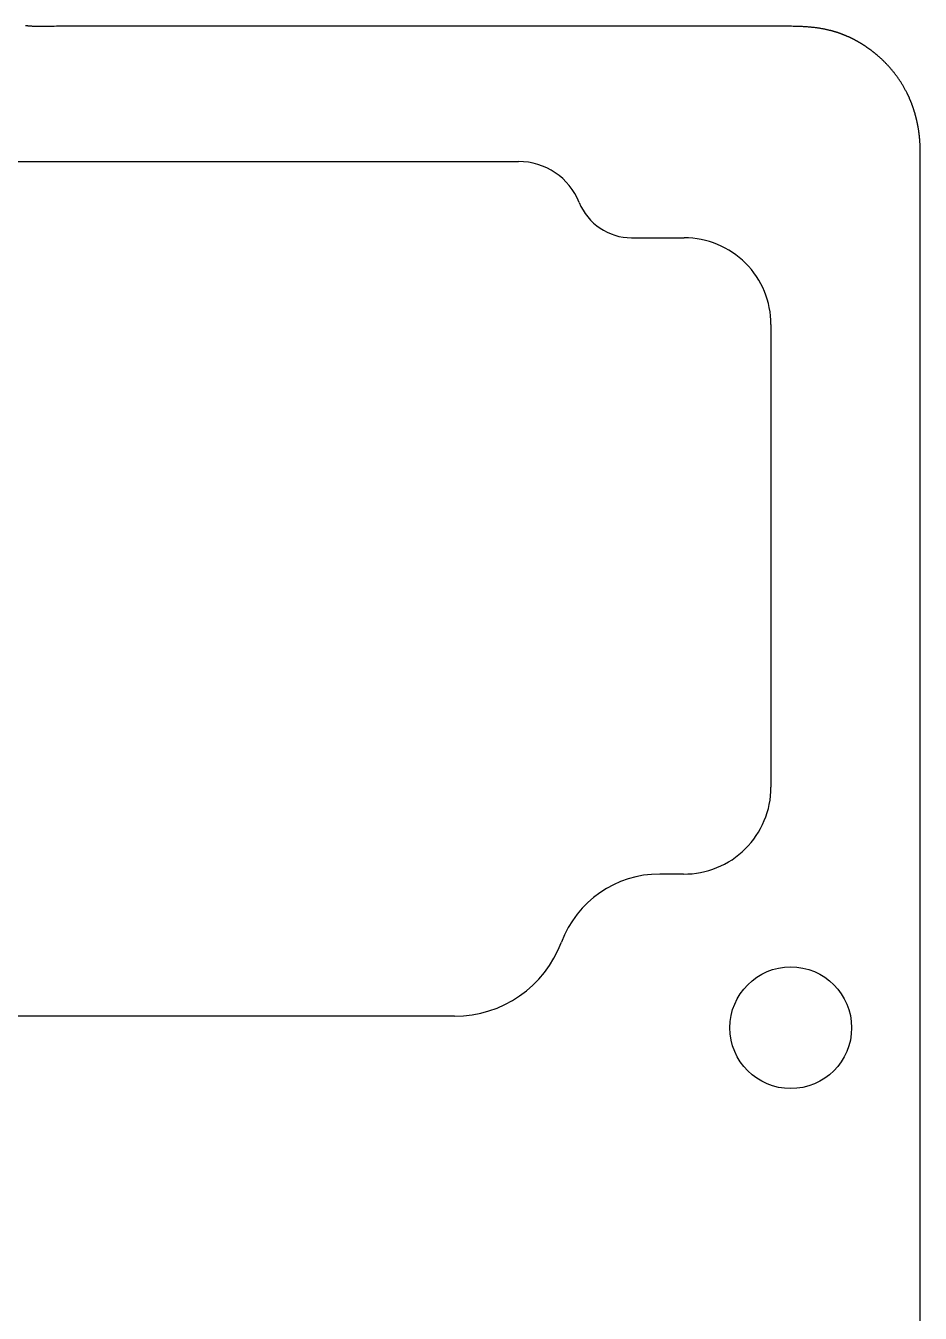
# Model space of a CAD drawing. Header units: millimetres. Extents: x -9 to 276, y -90 to 14.
# Drawn here: x 261 to 275.7, y -11.89 to 9.26 of the extents above; entities that cross this region are included whole.
import ezdxf

# ---------------------------------------------------------------- set-up
doc = ezdxf.new("R2010")
doc.units = ezdxf.units.MM
doc.layers.add('BLACK', color=7, linetype='CONTINUOUS')

msp = doc.modelspace()

# ---------------------------------------------------------------- linework, layer by layer
at = {"layer": 'BLACK', "linetype": 'Continuous'}
for p, q in [((261.005352, 9.25762), (260.999419, 9.258322)), ((261.011291, 9.25694), (261.005352, 9.25762)), ((261.017238, 9.256283), (261.011291, 9.25694)), ((261.02319, 9.255648), (261.017238, 9.256283)), ((261.029149, 9.255034), (261.02319, 9.255648)), ((261.035114, 9.254441), (261.029149, 9.255034)), ((261.041085, 9.253869), (261.035114, 9.254441)), ((261.047062, 9.253318), (261.041085, 9.253869)), ((261.053045, 9.252787), (261.047062, 9.253318)), ((261.059034, 9.252276), (261.053045, 9.252787)), ((261.065029, 9.251785), (261.059034, 9.252276)), ((261.077034, 9.250861), (261.065029, 9.251785)), ((261.089062, 9.250012), (261.077034, 9.250861)), ((261.10111, 9.249236), (261.089062, 9.250012)), ((261.113179, 9.248531), (261.10111, 9.249236)), ((261.125267, 9.247894), (261.113179, 9.248531)), ((261.137373, 9.247323), (261.125267, 9.247894)), ((261.149497, 9.246816), (261.137373, 9.247323)), ((261.161638, 9.24637), (261.149497, 9.246816)), ((261.173795, 9.245983), (261.161638, 9.24637)), ((261.185967, 9.245652), (261.173795, 9.245983)), ((261.198154, 9.245376), (261.185967, 9.245652)), ((261.210355, 9.245151), (261.198154, 9.245376)), ((261.222569, 9.244976), (261.210355, 9.245151)), ((261.234795, 9.244848), (261.222569, 9.244976)), ((261.247033, 9.244765), (261.234795, 9.244848)), ((261.259281, 9.244724), (261.247033, 9.244765)), ((261.271539, 9.244723), (261.259281, 9.244724)), ((261.283806, 9.244759), (261.271539, 9.244723)), ((261.296081, 9.244831), (261.283806, 9.244759)), ((261.308364, 9.244936), (261.296081, 9.244831)), ((261.320654, 9.245072), (261.308364, 9.244936)), ((261.332949, 9.245236), (261.320654, 9.245072)), ((261.34525, 9.245425), (261.332949, 9.245236)), ((261.357555, 9.245638), (261.34525, 9.245425)), ((261.369864, 9.245873), (261.357555, 9.245638)), ((261.394489, 9.246395), (261.369864, 9.245873)), ((261.419118, 9.246974), (261.394489, 9.246395)), ((261.443747, 9.24759), (261.419118, 9.246974)), ((261.468367, 9.248225), (261.443747, 9.24759)), ((261.510084, 9.24929), (261.468367, 9.248225)), ((261.539849, 9.25), (261.510084, 9.24929)), ((261.560964, 9.250459), (261.539849, 9.25)), ((261.582055, 9.250878), (261.560964, 9.250459)), ((261.603124, 9.251259), (261.582055, 9.250878)), ((261.624172, 9.251603), (261.603124, 9.251259)), ((261.645198, 9.251911), (261.624172, 9.251603)), ((261.666205, 9.252185), (261.645198, 9.251911)), ((261.687192, 9.252425), (261.666205, 9.252185)), ((261.70816, 9.252633), (261.687192, 9.252425)), ((261.72911, 9.252811), (261.70816, 9.252633)), ((261.750043, 9.252959), (261.72911, 9.252811)), ((261.77096, 9.25308), (261.750043, 9.252959)), ((261.791861, 9.253173), (261.77096, 9.25308)), ((261.812747, 9.25324), (261.791861, 9.253173)), ((261.833619, 9.253284), (261.812747, 9.25324)), ((261.854477, 9.253304), (261.833619, 9.253284)), ((261.875323, 9.253303), (261.854477, 9.253304)), ((261.916979, 9.25324), (261.875323, 9.253303)), ((261.958594, 9.253106), (261.916979, 9.25324)), ((262.000172, 9.25291), (261.958594, 9.253106)), ((262.041721, 9.252663), (262.000172, 9.25291)), ((262.083246, 9.252375), (262.041721, 9.252663)), ((262.124752, 9.252057), (262.083246, 9.252375)), ((262.207736, 9.251368), (262.124752, 9.252057)), ((262.261691, 9.250916), (262.207736, 9.251368)), ((262.329344, 9.250383), (262.261691, 9.250916)), ((262.385378, 9.25), (262.329344, 9.250383)), ((262.427109, 9.249763), (262.385378, 9.25)), ((262.468864, 9.249568), (262.427109, 9.249763)), ((262.510641, 9.249411), (262.468864, 9.249568)), ((262.55244, 9.249291), (262.510641, 9.249411)), ((262.594258, 9.249203), (262.55244, 9.249291)), ((262.636094, 9.249146), (262.594258, 9.249203)), ((262.677945, 9.249116), (262.636094, 9.249146)), ((262.719812, 9.249111), (262.677945, 9.249116)), ((262.761691, 9.249128), (262.719812, 9.249111)), ((262.803581, 9.249165), (262.761691, 9.249128)), ((262.88739, 9.249285), (262.803581, 9.249165)), ((262.971224, 9.249449), (262.88739, 9.249285)), ((263.055071, 9.249635), (262.971224, 9.249449)), ((263.12067, 9.249782), (263.055071, 9.249635)), ((263.230907, 9.25), (263.12067, 9.249782)), ((263.320306, 9.250126), (263.230907, 9.25)), ((263.409679, 9.250205), (263.320306, 9.250126)), ((263.499028, 9.250245), (263.409679, 9.250205)), ((263.588358, 9.250253), (263.499028, 9.250245)), ((263.677673, 9.250233), (263.588358, 9.250253)), ((263.766976, 9.250195), (263.677673, 9.250233)), ((263.945563, 9.250084), (263.766976, 9.250195)), ((264.076435, 9.25), (263.945563, 9.250084)), ((264.243115, 9.249918), (264.076435, 9.25)), ((264.409812, 9.249865), (264.243115, 9.249918)), ((264.576524, 9.249837), (264.409812, 9.249865)), ((264.743248, 9.249831), (264.576524, 9.249837)), ((265.076723, 9.249864), (264.743248, 9.249831)), ((265.410218, 9.24993), (265.076723, 9.249864)), ((265.767493, 9.25), (265.410218, 9.24993)), ((266.10139, 9.250036), (265.767493, 9.25)), ((266.435272, 9.250045), (266.10139, 9.250036)), ((267.103008, 9.250019), (266.435272, 9.250045)), ((267.45855, 9.25), (267.103008, 9.250019)), ((268.138273, 9.249988), (267.45855, 9.25)), ((268.818012, 9.249995), (268.138273, 9.249988)), ((269.149607, 9.25), (268.818012, 9.249995)), ((270.699804, 9.250001), (269.149607, 9.25)), ((270.840665, 9.25), (270.699804, 9.250001)), ((270.840682, 9.25), (270.840665, 9.25)), ((271.686193, 9.25), (270.840682, 9.25)), ((271.827141, 9.250002), (271.686193, 9.25)), ((272.531722, 9.25), (271.827141, 9.250002)), ((272.703114, 9.249993), (272.531722, 9.25)), ((272.959904, 9.249985), (272.703114, 9.249993)), ((273.377251, 9.25), (272.959904, 9.249985)), ((273.377943, 9.25), (273.377251, 9.25)), ((273.408344, 9.25), (273.377943, 9.25)), ((273.449488, 9.249968), (273.408344, 9.25)), ((273.483379, 9.249883), (273.449488, 9.249968)), ((273.513285, 9.249742), (273.483379, 9.249883)), ((273.540556, 9.249545), (273.513285, 9.249742)), ((273.565907, 9.24929), (273.540556, 9.249545)), ((273.58977, 9.248977), (273.565907, 9.24929)), ((273.612434, 9.248606), (273.58977, 9.248977)), ((273.634099, 9.248176), (273.612434, 9.248606)), ((273.654915, 9.247688), (273.634099, 9.248176)), ((273.674995, 9.247141), (273.654915, 9.247688)), ((273.694429, 9.246536), (273.674995, 9.247141)), ((273.713287, 9.245872), (273.694429, 9.246536)), ((273.731629, 9.24515), (273.713287, 9.245872)), ((273.749504, 9.244369), (273.731629, 9.24515)), ((273.766952, 9.243529), (273.749504, 9.244369)), ((273.784008, 9.24263), (273.766952, 9.243529)), ((273.800703, 9.241673), (273.784008, 9.24263)), ((273.817063, 9.240658), (273.800703, 9.241673)), ((273.83311, 9.239584), (273.817063, 9.240658)), ((273.848865, 9.238451), (273.83311, 9.239584)), ((273.864346, 9.23726), (273.848865, 9.238451)), ((273.879569, 9.23601), (273.864346, 9.23726)), ((273.894548, 9.234702), (273.879569, 9.23601)), ((273.909297, 9.233336), (273.894548, 9.234702)), ((273.923827, 9.231911), (273.909297, 9.233336)), ((273.938149, 9.230428), (273.923827, 9.231911)), ((273.952274, 9.228886), (273.938149, 9.230428)), ((273.966209, 9.227286), (273.952274, 9.228886)), ((273.979964, 9.225628), (273.966209, 9.227286)), ((273.993545, 9.223912), (273.979964, 9.225628)), ((274.006961, 9.222137), (273.993545, 9.223912)), ((274.020217, 9.220304), (274.006961, 9.222137)), ((274.033321, 9.218412), (274.020217, 9.220304)), ((274.046277, 9.216462), (274.033321, 9.218412)), ((274.059091, 9.214454), (274.046277, 9.216462)), ((274.071768, 9.212388), (274.059091, 9.214454)), ((274.084313, 9.210263), (274.071768, 9.212388)), ((274.09673, 9.20808), (274.084313, 9.210263)), ((274.109023, 9.205838), (274.09673, 9.20808)), ((274.121196, 9.203538), (274.109023, 9.205838)), ((274.133254, 9.201179), (274.121196, 9.203538)), ((274.145199, 9.198762), (274.133254, 9.201179)), ((274.157035, 9.196287), (274.145199, 9.198762)), ((274.168765, 9.193752), (274.157035, 9.196287)), ((274.180392, 9.191159), (274.168765, 9.193752)), ((274.19192, 9.188507), (274.180392, 9.191159)), ((274.20335, 9.185797), (274.19192, 9.188507)), ((274.214685, 9.183027), (274.20335, 9.185797)), ((274.215833, 9.182742), (274.214685, 9.183027)), ((274.221505, 9.181321), (274.215833, 9.182742)), ((274.227173, 9.17988), (274.221505, 9.181321)), ((274.232848, 9.178417), (274.227173, 9.17988)), ((274.238518, 9.176935), (274.232848, 9.178417)), ((274.244195, 9.17543), (274.238518, 9.176935)), ((274.249867, 9.173905), (274.244195, 9.17543)), ((274.255545, 9.172359), (274.249867, 9.173905)), ((274.261219, 9.170792), (274.255545, 9.172359)), ((274.266899, 9.169203), (274.261219, 9.170792)), ((274.272574, 9.167595), (274.266899, 9.169203)), ((274.278255, 9.165964), (274.272574, 9.167595)), ((274.283931, 9.164314), (274.278255, 9.165964)), ((274.289612, 9.162641), (274.283931, 9.164314)), ((274.295289, 9.160949), (274.289612, 9.162641)), ((274.300971, 9.159234), (274.295289, 9.160949)), ((274.306648, 9.1575), (274.300971, 9.159234)), ((274.31233, 9.155743), (274.306648, 9.1575)), ((274.318007, 9.153967), (274.31233, 9.155743)), ((274.323689, 9.152169), (274.318007, 9.153967)), ((274.329365, 9.150351), (274.323689, 9.152169)), ((274.335047, 9.14851), (274.329365, 9.150351)), ((274.340723, 9.14665), (274.335047, 9.14851)), ((274.346404, 9.144767), (274.340723, 9.14665)), ((274.352079, 9.142866), (274.346404, 9.144767)), ((274.357759, 9.140941), (274.352079, 9.142866)), ((274.363433, 9.138997), (274.357759, 9.140941)), ((274.369111, 9.137031), (274.363433, 9.138997)), ((274.374783, 9.135046), (274.369111, 9.137031)), ((274.380459, 9.133038), (274.374783, 9.135046)), ((274.38613, 9.13101), (274.380459, 9.133038)), ((274.391804, 9.12896), (274.38613, 9.13101)), ((274.397472, 9.126891), (274.391804, 9.12896)), ((274.403144, 9.1248), (274.397472, 9.126891)), ((274.408809, 9.122689), (274.403144, 9.1248)), ((274.414478, 9.120555), (274.408809, 9.122689)), ((274.420141, 9.118403), (274.414478, 9.120555)), ((274.425806, 9.116228), (274.420141, 9.118403)), ((274.431465, 9.114034), (274.425806, 9.116228)), ((274.437127, 9.111817), (274.431465, 9.114034)), ((274.442783, 9.109581), (274.437127, 9.111817)), ((274.448441, 9.107323), (274.442783, 9.109581)), ((274.454092, 9.105046), (274.448441, 9.107323)), ((274.459746, 9.102746), (274.454092, 9.105046)), ((274.465393, 9.100428), (274.459746, 9.102746)), ((274.471042, 9.098087), (274.465393, 9.100428)), ((274.476684, 9.095727), (274.471042, 9.098087)), ((274.482328, 9.093345), (274.476684, 9.095727)), ((274.487965, 9.090943), (274.482328, 9.093345)), ((274.493604, 9.08852), (274.487965, 9.090943)), ((274.499235, 9.086077), (274.493604, 9.08852)), ((274.504867, 9.083613), (274.499235, 9.086077)), ((274.510493, 9.081129), (274.504867, 9.083613)), ((274.516119, 9.078624), (274.510493, 9.081129)), ((274.521738, 9.076099), (274.516119, 9.078624)), ((274.527358, 9.073552), (274.521738, 9.076099)), ((274.53297, 9.070987), (274.527358, 9.073552)), ((274.538582, 9.0684), (274.53297, 9.070987)), ((274.544187, 9.065794), (274.538582, 9.0684)), ((274.549793, 9.063165), (274.544187, 9.065794)), ((274.55539, 9.060519), (274.549793, 9.063165)), ((274.560987, 9.05785), (274.55539, 9.060519)), ((274.566576, 9.055162), (274.560987, 9.05785)), ((274.572165, 9.052453), (274.566576, 9.055162)), ((274.577746, 9.049725), (274.572165, 9.052453)), ((274.583326, 9.046976), (274.577746, 9.049725)), ((274.588898, 9.044208), (274.583326, 9.046976)), ((274.594469, 9.041418), (274.588898, 9.044208)), ((274.600032, 9.03861), (274.594469, 9.041418)), ((274.605594, 9.03578), (274.600032, 9.03861)), ((274.611147, 9.032932), (274.605594, 9.03578)), ((274.616698, 9.030062), (274.611147, 9.032932)), ((274.622241, 9.027174), (274.616698, 9.030062)), ((274.627782, 9.024265), (274.622241, 9.027174)), ((274.633315, 9.021337), (274.627782, 9.024265)), ((274.638845, 9.018388), (274.633315, 9.021337)), ((274.644366, 9.015421), (274.638845, 9.018388)), ((274.649885, 9.012433), (274.644366, 9.015421)), ((274.655395, 9.009426), (274.649885, 9.012433)), ((274.660902, 9.006399), (274.655395, 9.009426)), ((274.6664, 9.003353), (274.660902, 9.006399)), ((274.671895, 9.000286), (274.6664, 9.003353)), ((274.67738, 8.997202), (274.671895, 9.000286)), ((274.682863, 8.994096), (274.67738, 8.997202)), ((274.688336, 8.990973), (274.682863, 8.994096)), ((274.693805, 8.987829), (274.688336, 8.990973)), ((274.699264, 8.984667), (274.693805, 8.987829)), ((274.70472, 8.981484), (274.699264, 8.984667)), ((274.710166, 8.978284), (274.70472, 8.981484)), ((274.715608, 8.975063), (274.710166, 8.978284)), ((274.721039, 8.971825), (274.715608, 8.975063)), ((274.726467, 8.968566), (274.721039, 8.971825)), ((274.731884, 8.96529), (274.726467, 8.968566)), ((274.737296, 8.961993), (274.731884, 8.96529)), ((274.742698, 8.958679), (274.737296, 8.961993)), ((274.748095, 8.955345), (274.742698, 8.958679)), ((274.753482, 8.951993), (274.748095, 8.955345)), ((274.758863, 8.948622), (274.753482, 8.951993)), ((274.764234, 8.945233), (274.758863, 8.948622)), ((274.769598, 8.941825), (274.764234, 8.945233)), ((274.774953, 8.938399), (274.769598, 8.941825)), ((274.780301, 8.934953), (274.774953, 8.938399)), ((274.785638, 8.931491), (274.780301, 8.934953)), ((274.790969, 8.928009), (274.785638, 8.931491)), ((274.796289, 8.92451), (274.790969, 8.928009)), ((274.801602, 8.920992), (274.796289, 8.92451)), ((274.806904, 8.917457), (274.801602, 8.920992)), ((274.8122, 8.913902), (274.806904, 8.917457)), ((274.817483, 8.910331), (274.8122, 8.913902)), ((274.82276, 8.906741), (274.817483, 8.910331)), ((274.828025, 8.903135), (274.82276, 8.906741)), ((274.833282, 8.899509), (274.828025, 8.903135)), ((274.838528, 8.895867), (274.833282, 8.899509)), ((274.843766, 8.892206), (274.838528, 8.895867)), ((274.848993, 8.888529), (274.843766, 8.892206)), ((274.854211, 8.884834), (274.848993, 8.888529)), ((274.859417, 8.881122), (274.854211, 8.884834)), ((274.864614, 8.877392), (274.859417, 8.881122)), ((274.8698, 8.873645), (274.864614, 8.877392)), ((274.874976, 8.869881), (274.8698, 8.873645)), ((274.880141, 8.8661), (274.874976, 8.869881)), ((274.885296, 8.862302), (274.880141, 8.8661)), ((274.890439, 8.858488), (274.885296, 8.862302)), ((274.895572, 8.854656), (274.890439, 8.858488)), ((274.900693, 8.850808), (274.895572, 8.854656)), ((274.905804, 8.846942), (274.900693, 8.850808)), ((274.910903, 8.843061), (274.905804, 8.846942)), ((274.915991, 8.839163), (274.910903, 8.843061)), ((274.921067, 8.835249), (274.915991, 8.839163)), ((274.926132, 8.831318), (274.921067, 8.835249)), ((274.931184, 8.827371), (274.926132, 8.831318)), ((274.936226, 8.823408), (274.931184, 8.827371)), ((274.941254, 8.819429), (274.936226, 8.823408)), ((274.946271, 8.815434), (274.941254, 8.819429)), ((274.951276, 8.811424), (274.946271, 8.815434)), ((274.956268, 8.807397), (274.951276, 8.811424)), ((274.961248, 8.803355), (274.956268, 8.807397)), ((274.969373, 8.796704), (274.961248, 8.803355)), ((274.974318, 8.792622), (274.969373, 8.796704)), ((274.979251, 8.788525), (274.974318, 8.792622)), ((274.98417, 8.784412), (274.979251, 8.788525)), ((274.989076, 8.780285), (274.98417, 8.784412)), ((274.993969, 8.776143), (274.989076, 8.780285)), ((274.998848, 8.771986), (274.993969, 8.776143)), ((275.003714, 8.767814), (274.998848, 8.771986)), ((275.008566, 8.763627), (275.003714, 8.767814)), ((275.01823, 8.755209), (275.008566, 8.763627)), ((275.027839, 8.746734), (275.01823, 8.755209)), ((275.037392, 8.7382), (275.027839, 8.746734)), ((275.046889, 8.72961), (275.037392, 8.7382)), ((275.05633, 8.720962), (275.046889, 8.72961)), ((275.065714, 8.712259), (275.05633, 8.720962)), ((275.07504, 8.7035), (275.065714, 8.712259)), ((275.084308, 8.694686), (275.07504, 8.7035)), ((275.093517, 8.685817), (275.084308, 8.694686)), ((275.102667, 8.676894), (275.093517, 8.685817)), ((275.111757, 8.667918), (275.102667, 8.676894)), ((275.120787, 8.658889), (275.111757, 8.667918)), ((275.129756, 8.649808), (275.120787, 8.658889)), ((275.138664, 8.640674), (275.129756, 8.649808)), ((275.147511, 8.63149), (275.138664, 8.640674)), ((275.156295, 8.622255), (275.147511, 8.63149)), ((275.165017, 8.612969), (275.156295, 8.622255)), ((275.173675, 8.603634), (275.165017, 8.612969)), ((275.18227, 8.59425), (275.173675, 8.603634)), ((275.190801, 8.584818), (275.18227, 8.59425)), ((275.199267, 8.575338), (275.190801, 8.584818)), ((275.207669, 8.56581), (275.199267, 8.575338)), ((275.216005, 8.556235), (275.207669, 8.56581)), ((275.224275, 8.546615), (275.216005, 8.556235)), ((275.232479, 8.536949), (275.224275, 8.546615)), ((275.240617, 8.527238), (275.232479, 8.536949)), ((275.248687, 8.517482), (275.240617, 8.527238)), ((275.25669, 8.507682), (275.248687, 8.517482)), ((275.264626, 8.49784), (275.25669, 8.507682)), ((275.272493, 8.487954), (275.264626, 8.49784)), ((275.280291, 8.478026), (275.272493, 8.487954)), ((275.28802, 8.468057), (275.280291, 8.478026)), ((275.29568, 8.458047), (275.28802, 8.468057)), ((275.303271, 8.447996), (275.29568, 8.458047)), ((275.310791, 8.437906), (275.303271, 8.447996)), ((275.318241, 8.427776), (275.310791, 8.437906)), ((275.32562, 8.417607), (275.318241, 8.427776)), ((275.332928, 8.407401), (275.32562, 8.417607)), ((275.340165, 8.397157), (275.332928, 8.407401)), ((275.34733, 8.386876), (275.340165, 8.397157)), ((275.354423, 8.376558), (275.34733, 8.386876)), ((275.361443, 8.366205), (275.354423, 8.376558)), ((275.368391, 8.355816), (275.361443, 8.366205)), ((275.375267, 8.345393), (275.368391, 8.355816)), ((275.382068, 8.334935), (275.375267, 8.345393)), ((275.388797, 8.324444), (275.382068, 8.334935)), ((275.395452, 8.31392), (275.388797, 8.324444)), ((275.402032, 8.303364), (275.395452, 8.31392)), ((275.408539, 8.292775), (275.402032, 8.303364)), ((275.414971, 8.282156), (275.408539, 8.292775)), ((275.421328, 8.271505), (275.414971, 8.282156)), ((275.42761, 8.260824), (275.421328, 8.271505)), ((275.433817, 8.250113), (275.42761, 8.260824)), ((275.439949, 8.239374), (275.433817, 8.250113)), ((275.446005, 8.228605), (275.439949, 8.239374)), ((275.451985, 8.217809), (275.446005, 8.228605)), ((275.457889, 8.206985), (275.451985, 8.217809)), ((275.463717, 8.196134), (275.457889, 8.206985)), ((275.469468, 8.185256), (275.463717, 8.196134)), ((275.475143, 8.174352), (275.469468, 8.185256)), ((275.480741, 8.163423), (275.475143, 8.174352)), ((275.486262, 8.152469), (275.480741, 8.163423)), ((275.490107, 8.144733), (275.486262, 8.152469)), ((275.492825, 8.139212), (275.490107, 8.144733)), ((275.495524, 8.133682), (275.492825, 8.139212)), ((275.498211, 8.128133), (275.495524, 8.133682)), ((275.500879, 8.122575), (275.498211, 8.128133)), ((275.503535, 8.116998), (275.500879, 8.122575)), ((275.506172, 8.111412), (275.503535, 8.116998)), ((275.508797, 8.105807), (275.506172, 8.111412)), ((275.511403, 8.100193), (275.508797, 8.105807)), ((275.513996, 8.09456), (275.511403, 8.100193)), ((275.516571, 8.088918), (275.513996, 8.09456)), ((275.519133, 8.083258), (275.516571, 8.088918)), ((275.521676, 8.077589), (275.519133, 8.083258)), ((275.524206, 8.071901), (275.521676, 8.077589)), ((275.526717, 8.066205), (275.524206, 8.071901)), ((275.529215, 8.06049), (275.526717, 8.066205)), ((275.531695, 8.054767), (275.529215, 8.06049)), ((275.534161, 8.049026), (275.531695, 8.054767)), ((275.536609, 8.043276), (275.534161, 8.049026)), ((275.539043, 8.037507), (275.536609, 8.043276)), ((275.541458, 8.031731), (275.539043, 8.037507)), ((275.543859, 8.025936), (275.541458, 8.031731)), ((275.546242, 8.020133), (275.543859, 8.025936)), ((275.548611, 8.014312), (275.546242, 8.020133)), ((275.550961, 8.008483), (275.548611, 8.014312)), ((275.553297, 8.002636), (275.550961, 8.008483)), ((275.555615, 7.996781), (275.553297, 8.002636)), ((275.557918, 7.990908), (275.555615, 7.996781)), ((275.560203, 7.985027), (275.557918, 7.990908)), ((275.562473, 7.979129), (275.560203, 7.985027)), ((275.564724, 7.973223), (275.562473, 7.979129)), ((275.566961, 7.967299), (275.564724, 7.973223)), ((275.569179, 7.961368), (275.566961, 7.967299)), ((275.571382, 7.955419), (275.569179, 7.961368)), ((275.573567, 7.949463), (275.571382, 7.955419)), ((275.575737, 7.94349), (275.573567, 7.949463)), ((275.577888, 7.937509), (275.575737, 7.94349)), ((275.580024, 7.931511), (275.577888, 7.937509)), ((275.582141, 7.925506), (275.580024, 7.931511)), ((275.584243, 7.919484), (275.582141, 7.925506)), ((275.586326, 7.913455), (275.584243, 7.919484)), ((275.588394, 7.907409), (275.586326, 7.913455)), ((275.590442, 7.901356), (275.588394, 7.907409)), ((275.592476, 7.895287), (275.590442, 7.901356)), ((275.59449, 7.88921), (275.592476, 7.895287)), ((275.596489, 7.883117), (275.59449, 7.88921)), ((275.598469, 7.877018), (275.596489, 7.883117)), ((275.600434, 7.870902), (275.598469, 7.877018)), ((275.602379, 7.86478), (275.600434, 7.870902)), ((275.604308, 7.858641), (275.602379, 7.86478)), ((275.606219, 7.852496), (275.604308, 7.858641)), ((275.608113, 7.846335), (275.606219, 7.852496)), ((275.609988, 7.840168), (275.608113, 7.846335)), ((275.611847, 7.833985), (275.609988, 7.840168)), ((275.613687, 7.827796), (275.611847, 7.833985)), ((275.615511, 7.821591), (275.613687, 7.827796)), ((275.617316, 7.815381), (275.615511, 7.821591)), ((275.619104, 7.809154), (275.617316, 7.815381)), ((275.620873, 7.802923), (275.619104, 7.809154)), ((275.622626, 7.796676), (275.620873, 7.802923)), ((275.624359, 7.790423), (275.622626, 7.796676)), ((275.626076, 7.784155), (275.624359, 7.790423)), ((275.627773, 7.777882), (275.626076, 7.784155)), ((275.629454, 7.771594), (275.627773, 7.777882)), ((275.631115, 7.765301), (275.629454, 7.771594)), ((275.63276, 7.758993), (275.631115, 7.765301)), ((275.634385, 7.75268), (275.63276, 7.758993)), ((275.635993, 7.746352), (275.634385, 7.75268)), ((275.637582, 7.74002), (275.635993, 7.746352)), ((275.639153, 7.733673), (275.637582, 7.74002)), ((275.640706, 7.727322), (275.639153, 7.733673)), ((275.642241, 7.720957), (275.640706, 7.727322)), ((275.643756, 7.714587), (275.642241, 7.720957)), ((275.645254, 7.708203), (275.643756, 7.714587)), ((275.646733, 7.701815), (275.645254, 7.708203)), ((275.648194, 7.695413), (275.646733, 7.701815)), ((275.649635, 7.689007), (275.648194, 7.695413)), ((275.651059, 7.682588), (275.649635, 7.689007)), ((275.652464, 7.676165), (275.651059, 7.682588)), ((275.653851, 7.669728), (275.652464, 7.676165)), ((275.655218, 7.663288), (275.653851, 7.669728)), ((275.656567, 7.656835), (275.655218, 7.663288)), ((275.657897, 7.650378), (275.656567, 7.656835)), ((275.659208, 7.643909), (275.657897, 7.650378)), ((275.6605, 7.637436), (275.659208, 7.643909)), ((275.661774, 7.630951), (275.6605, 7.637436)), ((275.663029, 7.624463), (275.661774, 7.630951)), ((275.664265, 7.617962), (275.663029, 7.624463)), ((275.665481, 7.611459), (275.664265, 7.617962)), ((275.66668, 7.604943), (275.665481, 7.611459)), ((275.667858, 7.598425), (275.66668, 7.604943)), ((275.669018, 7.591895), (275.667858, 7.598425)), ((275.670159, 7.585363), (275.669018, 7.591895)), ((275.67128, 7.578819), (275.670159, 7.585363)), ((275.672382, 7.572273), (275.67128, 7.578819)), ((275.673466, 7.565716), (275.672382, 7.572273)), ((275.67453, 7.559156), (275.673466, 7.565716)), ((275.675575, 7.552586), (275.67453, 7.559156)), ((275.6766, 7.546013), (275.675575, 7.552586)), ((275.677606, 7.539431), (275.6766, 7.546013)), ((275.678593, 7.532846), (275.677606, 7.539431)), ((275.679561, 7.526251), (275.678593, 7.532846)), ((275.680508, 7.519654), (275.679561, 7.526251)), ((275.681437, 7.513048), (275.680508, 7.519654)), ((275.682346, 7.50644), (275.681437, 7.513048)), ((275.683236, 7.499823), (275.682346, 7.50644)), ((275.684107, 7.493204), (275.683236, 7.499823)), ((275.684958, 7.486577), (275.684107, 7.493204)), ((275.685789, 7.479947), (275.684958, 7.486577)), ((275.6866, 7.47331), (275.685789, 7.479947)), ((275.687392, 7.466671), (275.6866, 7.47331)), ((275.688165, 7.460024), (275.687392, 7.466671)), ((275.688918, 7.453376), (275.688165, 7.460024)), ((275.689651, 7.44672), (275.688918, 7.453376)), ((275.690364, 7.440063), (275.689651, 7.44672)), ((275.691058, 7.433399), (275.690364, 7.440063)), ((275.691732, 7.426734), (275.691058, 7.433399)), ((275.692387, 7.420061), (275.691732, 7.426734)), ((275.693021, 7.413389), (275.692387, 7.420061)), ((275.693636, 7.406709), (275.693021, 7.413389)), ((275.694231, 7.400029), (275.693636, 7.406709)), ((275.694807, 7.393343), (275.694231, 7.400029)), ((275.695362, 7.386657), (275.694807, 7.393343)), ((275.695898, 7.379965), (275.695362, 7.386657)), ((275.696414, 7.373272), (275.695898, 7.379965)), ((275.69691, 7.366574), (275.696414, 7.373272)), ((275.697386, 7.359877), (275.69691, 7.366574)), ((275.697842, 7.353174), (275.697386, 7.359877)), ((275.698278, 7.346471), (275.697842, 7.353174)), ((275.698945, 7.335571), (275.698278, 7.346471)), ((275.69956, 7.324672), (275.698945, 7.335571)), ((275.700126, 7.313773), (275.69956, 7.324672)), ((275.700643, 7.302874), (275.700126, 7.313773)), ((275.701114, 7.291976), (275.700643, 7.302874)), ((275.701541, 7.281078), (275.701114, 7.291976)), ((275.701924, 7.270181), (275.701541, 7.281078)), ((275.702266, 7.259284), (275.701924, 7.270181)), ((275.702568, 7.248387), (275.702266, 7.259284)), ((275.702832, 7.237491), (275.702568, 7.248387)), ((275.70306, 7.226595), (275.702832, 7.237491)), ((275.703252, 7.215699), (275.70306, 7.226595)), ((275.703412, 7.204803), (275.703252, 7.215699)), ((275.70354, 7.193908), (275.703412, 7.204803)), ((275.703638, 7.183013), (275.70354, 7.193908)), ((245.247375, 7.0276), (269.102575, 7.0276)), ((275.70183, 6.960551), (275.702351, 6.997802)), ((275.702351, 6.997802), (275.702955, 7.041382)), ((275.702955, 7.041382), (275.703224, 7.063171)), ((275.703224, 7.063171), (275.703454, 7.08496)), ((275.703454, 7.08496), (275.70363, 7.106749)), ((275.70363, 7.106749), (275.70374, 7.128538)), ((275.703708, 7.172118), (275.703638, 7.183013)), ((275.703752, 7.161223), (275.703708, 7.172118)), ((275.70374, 7.128538), (275.703766, 7.139433)), ((275.703771, 7.150328), (275.703752, 7.161223)), ((275.703766, 7.139433), (275.703771, 7.150328)), ((275.700585, 6.766319), (275.700605, 6.789729)), ((275.700605, 6.789729), (275.700655, 6.813137)), ((275.700655, 6.813137), (275.700737, 6.836545)), ((275.700737, 6.836545), (275.700855, 6.859951)), ((275.700855, 6.859951), (275.701011, 6.883357)), ((275.701011, 6.883357), (275.701209, 6.906761)), ((275.701209, 6.906761), (275.701451, 6.930163)), ((275.701451, 6.930163), (275.70183, 6.960551)), ((275.700592, 6.742908), (275.700585, 6.766319)), ((275.700622, 6.719497), (275.700592, 6.742908)), ((275.700673, 6.696085), (275.700622, 6.719497)), ((275.700826, 6.64926), (275.700673, 6.696085)), ((275.701026, 6.602433), (275.700826, 6.64926)), ((275.70125, 6.555605), (275.701026, 6.602433)), ((275.701451, 6.513665), (275.70125, 6.555605)), ((275.701802, 6.431533), (275.701451, 6.513665)), ((275.702092, 6.349403), (275.701802, 6.431533)), ((275.702324, 6.267275), (275.702092, 6.349403)), ((275.702503, 6.185148), (275.702324, 6.267275)), ((275.702634, 6.103023), (275.702503, 6.185148)), ((275.702719, 6.0209), (275.702634, 6.103023)), ((275.702763, 5.938777), (275.702719, 6.0209)), ((275.702771, 5.856656), (275.702763, 5.938777)), ((270.959775, 5.77544), (271.825375, 5.77544)), ((275.702692, 5.692417), (275.702746, 5.774536)), ((275.702746, 5.774536), (275.702771, 5.856656)), ((275.702273, 5.363947), (275.702515, 5.528181)), ((275.702515, 5.528181), (275.702614, 5.610299)), ((275.702614, 5.610299), (275.702692, 5.692417)), ((275.701998, 5.199715), (275.702273, 5.363947)), ((275.701704, 5.023125), (275.701998, 5.199715)), ((275.701451, 4.847671), (275.701704, 5.023125)), ((275.701169, 4.519082), (275.70128, 4.683377)), ((275.70128, 4.683377), (275.701451, 4.847671)), ((275.701112, 4.354784), (275.701169, 4.519082)), ((273.250365, 4.35044), (273.250365, -3.2504)), ((275.701098, 4.190485), (275.701112, 4.354784)), ((275.701119, 4.026185), (275.701098, 4.190485)), ((275.701166, 3.861885), (275.701119, 4.026185)), ((275.701305, 3.533282), (275.701166, 3.861885)), ((275.701451, 3.181677), (275.701305, 3.533282)), ((275.701527, 2.852753), (275.701451, 3.181677)), ((275.701547, 2.523831), (275.701527, 2.852753)), ((275.701528, 2.194909), (275.701547, 2.523831)), ((275.701491, 1.865989), (275.701528, 2.194909)), ((275.701452, 1.515683), (275.701491, 1.865989)), ((275.701425, 0.808899), (275.701452, 1.515683)), ((275.701443, 0.102113), (275.701425, 0.808899)), ((275.701452, -0.15031), (275.701443, 0.102113)), ((275.70147, -1.453204), (275.701452, -0.15031)), ((275.701459, -2.756096), (275.70147, -1.453204)), ((275.701452, -3.482298), (275.701459, -2.756096)), ((275.70145, -6.179621), (275.701452, -3.482298)), ((271.813458, -4.67544), (271.421325, -4.67544)), ((275.701452, -6.814286), (275.70145, -6.179621)), ((275.701452, -10.146273), (275.701452, -6.814286)), ((268.050425, -7.01191), (246.299575, -7.01191)), ((275.701452, -16.810248), (275.701452, -10.146273))]:
    msp.add_line(p, q, dxfattribs=at)
at = {"layer": 'BLACK'}
msp.add_circle((273.575, -7.2), 1, dxfattribs=at)
for centre, radius, start, end in [((269.10254, 5.95261), 1.07499, 22.023705, 89.9981345), ((270.9598, 6.7039), 0.92846, 202.024521, 269.9984572), ((271.8254, 4.3505), 1.42494, 359.9975875, 90.0010052), ((271.82524, -3.25036), 1.425125, 269.5263119, 359.9983918), ((271.42133, -6.40038), 1.724936, 90.0001661, 159.4540821), ((268.05034, -5.13683), 1.875082, 270.0025973, 339.4509823)]:
    msp.add_arc(centre, radius, start, end, dxfattribs=at)

doc.saveas('drawing.dxf')
